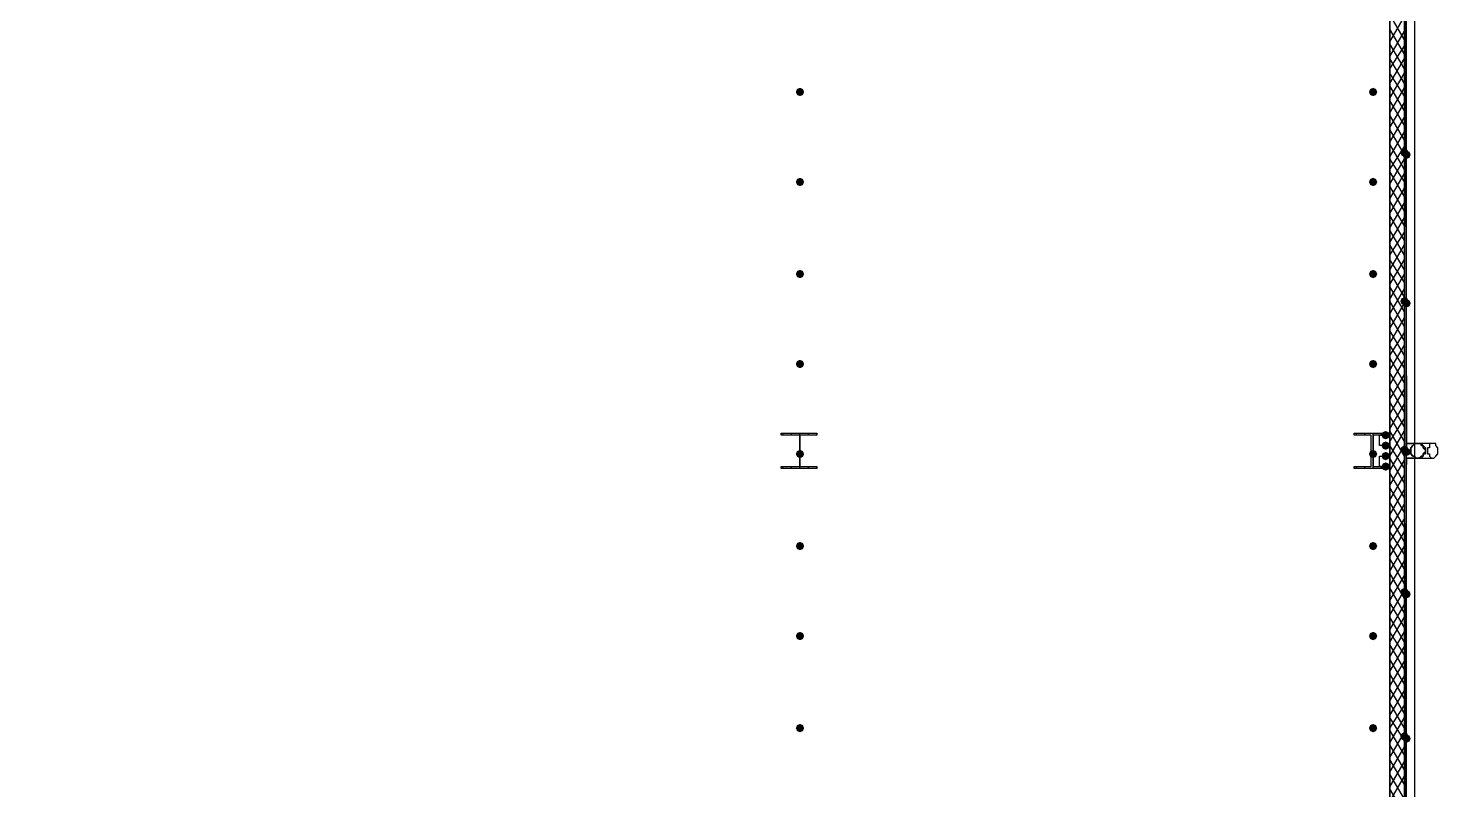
# Model space of a CAD drawing. Header units: millimetres. Extents: x 0 to 420, y 0 to 297.
# Drawn here: x 362.03 to 390.52, y 196.15 to 211.56 of the extents above; entities that cross this region are included whole.
import ezdxf

# ---------------------------------------------------------------- set-up
doc = ezdxf.new("R2010")
doc.units = ezdxf.units.MM
doc.layers.get('0').update_dxf_attribs({"linetype": 'CONTINUOUS'})

msp = doc.modelspace()

# ---------------------------------------------------------------- hatches: boundary and pattern name
at = {"true_color": 0x000007}
h = msp.add_hatch(color=0, dxfattribs=at)
h.paths.add_polyline_path([(389.932333, 221.064667), (389.89, 221.064667), (389.932333, 203.030667)], flags=0)
h.paths.add_polyline_path([(389.89, 221.064667), (389.932333, 203.030667), (389.89, 203.030667)], flags=0)
for points in [[(377.740333, 210.269667), (377.715463, 210.209871), (377.655667, 210.185), (377.595871, 210.209871), (377.571, 210.269667), (377.595871, 210.329462), (377.655667, 210.354333), (377.715462, 210.329463)], [(389.339667, 210.269667), (389.314796, 210.209871), (389.255, 210.185), (389.195204, 210.209871), (389.170333, 210.269667), (389.195204, 210.329462), (389.255, 210.354333), (389.314796, 210.329463)], [(377.740333, 208.449333), (377.715463, 208.389537), (377.655667, 208.364667), (377.595871, 208.389537), (377.571, 208.449333), (377.595871, 208.509129), (377.655667, 208.534), (377.715462, 208.509129)], [(389.339667, 208.449333), (389.314796, 208.389537), (389.255, 208.364667), (389.195204, 208.389537), (389.170333, 208.449333), (389.195204, 208.509129), (389.255, 208.534), (389.314796, 208.509129)], [(377.740333, 206.586667), (377.715463, 206.526871), (377.655667, 206.502), (377.595871, 206.526871), (377.571, 206.586667), (377.595871, 206.646462), (377.655667, 206.671333), (377.715462, 206.646463)], [(389.339667, 206.586667), (389.314796, 206.526871), (389.255, 206.502), (389.195204, 206.526871), (389.170333, 206.586667), (389.195204, 206.646462), (389.255, 206.671333), (389.314796, 206.646463)], [(377.740333, 204.766333), (377.715463, 204.706537), (377.655667, 204.681667), (377.595871, 204.706537), (377.571, 204.766333), (377.595871, 204.826129), (377.655667, 204.851), (377.715462, 204.826129)], [(389.339667, 204.766333), (389.314796, 204.706537), (389.255, 204.681667), (389.195204, 204.706537), (389.170333, 204.766333), (389.195204, 204.826129), (389.255, 204.851), (389.314796, 204.826129)], [(389.593667, 203.327), (389.568796, 203.267204), (389.509, 203.242333), (389.449204, 203.267204), (389.424333, 203.327), (389.449204, 203.386796), (389.509, 203.411667), (389.568796, 203.386796)], [(389.593667, 203.115333), (389.568796, 203.055537), (389.509, 203.030667), (389.449204, 203.055537), (389.424333, 203.115333), (389.449204, 203.175129), (389.509, 203.2), (389.568796, 203.175129)], [(377.740333, 202.946), (377.715463, 202.886204), (377.655667, 202.861333), (377.595871, 202.886204), (377.571, 202.946), (377.595871, 203.005796), (377.655667, 203.030667), (377.715462, 203.005796)], [(389.339667, 202.946), (389.314796, 202.886204), (389.255, 202.861333), (389.195204, 202.886204), (389.170333, 202.946), (389.195204, 203.005796), (389.255, 203.030667), (389.314796, 203.005796)], [(389.593667, 202.903667), (389.568796, 202.843871), (389.509, 202.819), (389.449204, 202.843871), (389.424333, 202.903667), (389.449204, 202.963462), (389.509, 202.988333), (389.568796, 202.963463)], [(389.593667, 202.692), (389.568796, 202.632204), (389.509, 202.607333), (389.449204, 202.632204), (389.424333, 202.692), (389.449204, 202.751796), (389.509, 202.776667), (389.568796, 202.751796)], [(377.740333, 201.083333), (377.715463, 201.023537), (377.655667, 200.998667), (377.595871, 201.023537), (377.571, 201.083333), (377.595871, 201.143129), (377.655667, 201.168), (377.715462, 201.143129)], [(389.339667, 201.083333), (389.314796, 201.023537), (389.255, 200.998667), (389.195204, 201.023537), (389.170333, 201.083333), (389.195204, 201.143129), (389.255, 201.168), (389.314796, 201.143129)], [(377.740333, 199.263), (377.715463, 199.203204), (377.655667, 199.178333), (377.595871, 199.203204), (377.571, 199.263), (377.595871, 199.322796), (377.655667, 199.347667), (377.715462, 199.322796)], [(389.339667, 199.263), (389.314796, 199.203204), (389.255, 199.178333), (389.195204, 199.203204), (389.170333, 199.263), (389.195204, 199.322796), (389.255, 199.347667), (389.314796, 199.322796)], [(377.740333, 197.400333), (377.715463, 197.340537), (377.655667, 197.315667), (377.595871, 197.340537), (377.571, 197.400333), (377.595871, 197.460129), (377.655667, 197.485), (377.715462, 197.460129)], [(389.339667, 197.400333), (389.314796, 197.340537), (389.255, 197.315667), (389.195204, 197.340537), (389.170333, 197.400333), (389.195204, 197.460129), (389.255, 197.485), (389.314796, 197.460129)]]:
    msp.add_hatch(color=0, dxfattribs=at).paths.add_polyline_path(points, flags=0)
at = {"true_color": 0x0000fe}
for points in [[(389.974667, 209.042), (389.949796, 208.982204), (389.89, 208.957333), (389.830204, 208.982204), (389.805333, 209.042), (389.830204, 209.101796), (389.89, 209.126667), (389.949796, 209.101796)], [(390.017, 208.999667), (389.992129, 208.939871), (389.932333, 208.915), (389.872538, 208.939871), (389.847667, 208.999667), (389.872537, 209.059462), (389.932333, 209.084333), (389.992129, 209.059463)], [(389.974667, 206.036333), (389.949796, 205.976537), (389.89, 205.951667), (389.830204, 205.976537), (389.805333, 206.036333), (389.830204, 206.096129), (389.89, 206.121), (389.949796, 206.096129)], [(390.017, 205.994), (389.992129, 205.934204), (389.932333, 205.909333), (389.872538, 205.934204), (389.847667, 205.994), (389.872537, 206.053796), (389.932333, 206.078667), (389.992129, 206.053796)], [(389.974667, 203.030667), (389.949796, 202.970871), (389.89, 202.946), (389.830204, 202.970871), (389.805333, 203.030667), (389.830204, 203.090462), (389.89, 203.115333), (389.949796, 203.090463)], [(390.017, 202.988333), (389.992129, 202.928537), (389.932333, 202.903667), (389.872538, 202.928537), (389.847667, 202.988333), (389.872537, 203.048129), (389.932333, 203.073), (389.992129, 203.048129)], [(389.974667, 200.152), (389.949796, 200.092204), (389.89, 200.067333), (389.830204, 200.092204), (389.805333, 200.152), (389.830204, 200.211796), (389.89, 200.236667), (389.949796, 200.211796)], [(390.017, 200.109667), (389.992129, 200.049871), (389.932333, 200.025), (389.872538, 200.049871), (389.847667, 200.109667), (389.872537, 200.169462), (389.932333, 200.194333), (389.992129, 200.169463)], [(389.974667, 197.231), (389.949796, 197.171204), (389.89, 197.146333), (389.830204, 197.171204), (389.805333, 197.231), (389.830204, 197.290796), (389.89, 197.315667), (389.949796, 197.290796)], [(390.017, 197.188667), (389.992129, 197.128871), (389.932333, 197.104), (389.872538, 197.128871), (389.847667, 197.188667), (389.872537, 197.248462), (389.932333, 197.273333), (389.992129, 197.248463)]]:
    msp.add_hatch(color=0, dxfattribs=at).paths.add_polyline_path(points, flags=0)
at = {"true_color": 0x000007}
h = msp.add_hatch(color=0, dxfattribs=at)
h.paths.add_polyline_path([(389.932333, 202.988333), (389.89, 202.988333), (389.932333, 185.631667)], flags=0)
h.paths.add_polyline_path([(389.89, 202.988333), (389.932333, 185.631667), (389.89, 185.631667)], flags=0)

# ---------------------------------------------------------------- linework, layer by layer
at = {"color": 0, "true_color": 0x000007}
for points in [[(104.309333, 103.589667), (390.101667, 103.589667), (390.101667, 221.276333), (104.309333, 221.276333)], [(389.932333, 221.064667), (389.89, 221.064667), (389.932333, 203.030667)], [(389.89, 221.064667), (389.932333, 203.030667), (389.89, 203.030667)], [(360.383667, 220.768333), (360.383667, 186.266667), (389.593667, 186.266667), (389.593667, 214.672333), (372.787333, 214.672333), (372.787333, 220.768333)], [(377.994333, 202.649667), (377.274667, 202.649667), (377.274667, 202.692), (377.655667, 202.692), (377.655667, 203.327), (377.274667, 203.327), (377.274667, 203.369333), (377.994333, 203.369333), (377.994333, 203.327), (377.655667, 203.327), (377.655667, 202.692), (377.994333, 202.692)], [(389.593667, 202.649667), (388.874, 202.649667), (388.874, 202.692), (389.212667, 202.692), (389.212667, 203.327), (388.874, 203.327), (388.874, 203.369333), (389.593667, 203.369333), (389.593667, 203.327), (389.255, 203.327), (389.255, 202.692), (389.593667, 202.692)], [(389.593667, 203.115333), (389.382, 203.115333), (389.382, 203.327), (389.593667, 203.327), (389.593667, 203.115333), (389.382, 203.115333), (389.382, 203.327), (389.593667, 203.327)], [(389.932333, 202.734333), (389.932333, 202.861333), (390.144, 202.861333), (390.186333, 202.861333), (390.228667, 202.861333), (390.271, 202.903667), (390.271, 202.946), (390.313333, 202.946), (390.313333, 202.988333), (390.313333, 203.030667), (390.313333, 203.073), (390.271, 203.115333), (390.228667, 203.157667), (390.186333, 203.157667), (390.144, 203.157667), (389.932333, 203.157667), (389.932333, 203.284667), (389.932333, 203.157667), (390.144, 203.157667), (390.186333, 203.157667), (390.228667, 203.157667), (390.228667, 203.115333), (390.271, 203.115333), (390.271, 203.073), (390.313333, 203.030667), (390.313333, 202.988333), (390.271, 202.946), (390.271, 202.903667), (390.228667, 202.903667), (390.186333, 202.861333), (390.144, 202.861333), (389.932333, 202.861333), (389.932333, 202.734333), (389.932333, 202.861333), (390.144, 202.861333), (390.186333, 202.861333), (390.228667, 202.861333), (390.271, 202.903667), (390.271, 202.946), (390.313333, 202.946), (390.313333, 202.988333), (390.313333, 203.030667), (390.313333, 203.073), (390.271, 203.115333), (390.228667, 203.157667), (390.186333, 203.157667), (390.144, 203.157667), (389.932333, 203.157667), (389.932333, 203.284667), (389.932333, 203.157667), (390.144, 203.157667), (390.186333, 203.157667), (390.228667, 203.157667), (390.228667, 203.115333), (390.271, 203.115333), (390.271, 203.073), (390.313333, 203.030667), (390.313333, 202.988333), (390.271, 202.946), (390.271, 202.903667), (390.228667, 202.903667), (390.186333, 202.861333), (390.144, 202.861333), (389.932333, 202.861333), (389.932333, 202.734333), (389.932333, 202.861333), (390.144, 202.861333), (390.186333, 202.861333), (390.228667, 202.903667), (390.271, 202.903667), (390.271, 202.946), (390.313333, 202.988333), (390.313333, 203.030667), (390.271, 203.073), (390.271, 203.115333), (390.228667, 203.115333), (390.228667, 203.157667), (390.186333, 203.157667), (390.144, 203.157667), (389.932333, 203.157667), (389.932333, 203.284667), (389.932333, 203.157667), (390.144, 203.157667), (390.186333, 203.157667), (390.228667, 203.157667), (390.271, 203.115333), (390.313333, 203.073), (390.313333, 203.030667), (390.313333, 202.988333), (390.313333, 202.946), (390.271, 202.946), (390.271, 202.903667), (390.228667, 202.861333), (390.186333, 202.861333), (390.144, 202.861333), (389.932333, 202.861333)], [(390.144, 202.861333), (390.101667, 202.861333), (390.101667, 202.903667), (390.059333, 202.903667), (390.017, 202.946), (390.017, 202.988333), (390.017, 203.030667), (390.017, 203.073), (390.059333, 203.115333), (390.101667, 203.157667), (390.144, 203.157667), (390.186333, 203.157667), (390.228667, 203.157667), (390.228667, 203.115333), (390.271, 203.115333), (390.271, 203.073), (390.313333, 203.030667), (390.313333, 202.988333), (390.271, 202.946), (390.271, 202.903667), (390.228667, 202.903667), (390.186333, 202.861333), (390.144, 202.861333), (390.186333, 202.861333), (390.228667, 202.903667), (390.271, 202.903667), (390.271, 202.946), (390.313333, 202.988333), (390.313333, 203.030667), (390.271, 203.073), (390.271, 203.115333), (390.228667, 203.115333), (390.228667, 203.157667), (390.186333, 203.157667), (390.144, 203.157667), (390.101667, 203.157667), (390.059333, 203.115333), (390.017, 203.073), (390.017, 203.030667), (390.017, 202.988333), (390.017, 202.946), (390.059333, 202.903667), (390.101667, 202.903667), (390.101667, 202.861333)], [(390.144, 203.157667), (390.101667, 203.157667), (390.059333, 203.115333), (390.017, 203.073), (390.017, 203.030667), (390.017, 202.988333), (390.017, 202.946), (390.059333, 202.903667), (390.101667, 202.903667), (390.101667, 202.861333), (390.144, 202.861333), (390.186333, 202.861333), (390.228667, 202.903667), (390.271, 202.903667), (390.271, 202.946), (390.313333, 202.988333), (390.313333, 203.030667), (390.271, 203.073), (390.271, 203.115333), (390.228667, 203.115333), (390.228667, 203.157667), (390.186333, 203.157667)], [(390.482667, 202.861333), (390.525, 202.903667), (390.567333, 202.946), (390.567333, 202.988333), (390.567333, 203.030667), (390.567333, 203.073), (390.525, 203.115333), (390.525, 203.157667), (390.482667, 203.157667), (390.440333, 203.157667), (390.398, 203.157667), (390.398, 203.115333), (390.398, 203.073), (390.355667, 203.073), (390.355667, 203.030667), (390.355667, 202.988333), (390.355667, 202.946), (390.398, 202.946), (390.398, 202.903667), (390.440333, 202.861333)], [(389.593667, 202.692), (389.382, 202.692), (389.382, 202.903667), (389.593667, 202.903667), (389.593667, 202.692), (389.382, 202.692), (389.382, 202.903667), (389.593667, 202.903667)], [(389.932333, 202.988333), (389.89, 202.988333), (389.932333, 185.631667)], [(389.89, 202.988333), (389.932333, 185.631667), (389.89, 185.631667)], [(389.89, 202.988333), (389.89, 185.631667), (389.932333, 185.631667), (389.932333, 202.988333)], [(389.89, 202.988333), (389.89, 185.631667), (389.932333, 185.631667), (389.932333, 202.988333)]]:
    msp.add_lwpolyline(points, close=True, dxfattribs=at)
for points in [[(389.89, 221.064667), (389.89, 203.030667), (389.89, 221.064667), (389.932333, 203.030667)], [(389.89, 221.064667), (389.89, 203.030667), (389.932333, 203.030667)], [(389.89, 221.064667), (389.89, 203.030667), (389.932333, 203.030667)], [(389.89, 165.777333), (389.89, 221.064667)], [(389.932333, 203.030667), (389.932333, 221.064667)], [(389.932333, 203.030667), (389.932333, 221.064667)], [(389.593667, 214.672333), (389.593667, 186.266667)], [(389.89, 211.328), (389.593667, 211.836)], [(389.593667, 211.285667), (389.89, 211.793667)], [(389.89, 211.031667), (389.593667, 211.539667)], [(389.593667, 210.989333), (389.89, 211.497333)], [(389.89, 210.735333), (389.593667, 211.243333)], [(389.593667, 210.735333), (389.89, 211.201)], [(389.593667, 210.439), (389.89, 210.947)], [(389.89, 210.439), (389.593667, 210.947)], [(389.593667, 210.142667), (389.89, 210.650667)], [(389.89, 210.185), (389.593667, 210.650667)], [(389.89, 209.888667), (389.593667, 210.396667)], [(389.593667, 209.846333), (389.89, 210.354333)], [(389.89, 209.592333), (389.593667, 210.100333)], [(389.593667, 209.55), (389.89, 210.058)], [(389.89, 209.296), (389.593667, 209.804)], [(389.593667, 209.253667), (389.89, 209.761667)], [(389.89, 208.999667), (389.593667, 209.507667)], [(389.593667, 208.957333), (389.89, 209.465333)], [(389.89, 208.703333), (389.593667, 209.211333)], [(389.593667, 208.703333), (389.89, 209.169)], [(389.593667, 208.407), (389.89, 208.915)], [(389.89, 208.449333), (389.593667, 208.915)], [(389.89, 208.153), (389.593667, 208.661)], [(389.593667, 208.110667), (389.89, 208.618667)], [(389.89, 207.856667), (389.593667, 208.364667)], [(389.593667, 207.814333), (389.89, 208.322333)], [(389.89, 207.560333), (389.593667, 208.068333)], [(389.593667, 207.518), (389.89, 208.026)], [(389.89, 207.264), (389.593667, 207.772)], [(389.593667, 207.221667), (389.89, 207.729667)], [(389.89, 206.967667), (389.593667, 207.475667)], [(389.593667, 206.967667), (389.89, 207.433333)], [(389.593667, 206.671333), (389.89, 207.179333)], [(389.89, 206.671333), (389.593667, 207.179333)], [(389.593667, 206.375), (389.89, 206.883)], [(389.89, 206.417333), (389.593667, 206.883)], [(389.89, 206.121), (389.593667, 206.629)], [(389.593667, 206.078667), (389.89, 206.586667)], [(389.89, 205.824667), (389.593667, 206.332667)], [(389.593667, 205.782333), (389.89, 206.290333)], [(389.89, 205.528333), (389.593667, 206.036333)], [(389.593667, 205.486), (389.89, 205.994)], [(389.89, 205.232), (389.593667, 205.74)], [(389.593667, 205.189667), (389.89, 205.697667)], [(389.89, 204.935667), (389.593667, 205.443667)], [(389.593667, 204.935667), (389.89, 205.401333)], [(389.593667, 204.639333), (389.89, 205.147333)], [(389.89, 204.681667), (389.593667, 205.147333)], [(389.89, 204.385333), (389.593667, 204.893333)], [(389.593667, 204.343), (389.89, 204.851)], [(389.89, 204.089), (389.593667, 204.597)], [(389.593667, 204.046667), (389.89, 204.554667)], [(389.89, 203.792667), (389.593667, 204.300667)], [(389.593667, 203.750333), (389.89, 204.258333)], [(389.89, 203.496333), (389.593667, 204.004333)], [(389.593667, 203.454), (389.89, 203.962)], [(389.89, 203.2), (389.593667, 203.708)], [(389.593667, 203.2), (389.89, 203.665667)], [(377.317, 203.327), (377.317, 203.369333)], [(377.486333, 203.327), (377.486333, 203.369333)], [(377.655667, 202.649667), (377.655667, 203.369333)], [(377.825, 203.327), (377.825, 203.369333)], [(377.994333, 203.327), (377.994333, 203.369333)], [(388.916333, 203.327), (388.916333, 203.369333)], [(389.085667, 203.327), (389.085667, 203.369333)], [(389.255, 202.649667), (389.255, 203.369333)], [(389.424333, 203.327), (389.424333, 203.369333)], [(389.593667, 202.903667), (389.89, 203.411667)], [(389.89, 202.903667), (389.593667, 203.411667)], [(389.593667, 203.327), (389.593667, 203.369333)], [(390.482667, 203.157667), (390.144, 203.157667)], [(389.593667, 202.607333), (389.89, 203.115333)], [(389.89, 202.649667), (389.593667, 203.115333)], [(389.89, 202.353333), (389.593667, 202.861333)], [(389.89, 202.988333), (389.89, 185.631667), (389.89, 202.988333), (389.932333, 185.631667)], [(390.144, 202.861333), (390.482667, 202.861333)], [(377.317, 202.649667), (377.317, 202.692)], [(377.486333, 202.649667), (377.486333, 202.692)], [(377.825, 202.649667), (377.825, 202.692)], [(377.994333, 202.649667), (377.994333, 202.692)], [(388.916333, 202.649667), (388.916333, 202.692)], [(389.085667, 202.649667), (389.085667, 202.692)], [(389.424333, 202.649667), (389.424333, 202.692)], [(389.593667, 202.311), (389.89, 202.819)], [(389.593667, 202.649667), (389.593667, 202.692)], [(389.89, 202.057), (389.593667, 202.565)], [(389.593667, 202.014667), (389.89, 202.522667)], [(389.89, 201.760667), (389.593667, 202.268667)], [(389.593667, 201.718333), (389.89, 202.226333)], [(389.89, 201.464333), (389.593667, 201.972333)], [(389.593667, 201.422), (389.89, 201.93)], [(389.89, 201.168), (389.593667, 201.676)], [(389.593667, 201.168), (389.89, 201.633667)], [(389.593667, 200.871667), (389.89, 201.379667)], [(389.89, 200.914), (389.593667, 201.379667)], [(389.89, 200.617667), (389.593667, 201.125667)], [(389.593667, 200.575333), (389.89, 201.083333)], [(389.89, 200.321333), (389.593667, 200.829333)], [(389.593667, 200.279), (389.89, 200.787)], [(389.89, 200.025), (389.593667, 200.533)], [(389.593667, 199.982667), (389.89, 200.490667)], [(389.89, 199.728667), (389.593667, 200.236667)], [(389.593667, 199.686333), (389.89, 200.194333)], [(389.89, 199.432333), (389.593667, 199.940333)], [(389.593667, 199.39), (389.89, 199.898)], [(389.593667, 199.136), (389.89, 199.644)], [(389.89, 199.136), (389.593667, 199.644)], [(389.593667, 198.839667), (389.89, 199.347667)], [(389.89, 198.882), (389.593667, 199.347667)], [(389.89, 198.585667), (389.593667, 199.093667)], [(389.593667, 198.543333), (389.89, 199.051333)], [(389.89, 198.289333), (389.593667, 198.797333)], [(389.593667, 198.247), (389.89, 198.755)], [(389.89, 197.993), (389.593667, 198.501)], [(389.593667, 197.950667), (389.89, 198.458667)], [(389.89, 197.696667), (389.593667, 198.204667)], [(389.593667, 197.654333), (389.89, 198.162333)], [(389.89, 197.400333), (389.593667, 197.908333)], [(389.593667, 197.400333), (389.89, 197.866)], [(389.593667, 197.104), (389.89, 197.612)], [(389.89, 197.146333), (389.593667, 197.612)], [(389.89, 196.85), (389.593667, 197.358)], [(389.593667, 196.807667), (389.89, 197.315667)], [(389.89, 196.553667), (389.593667, 197.061667)], [(389.593667, 196.511333), (389.89, 197.019333)], [(389.89, 196.257333), (389.593667, 196.765333)], [(389.593667, 196.215), (389.89, 196.723)], [(389.89, 195.961), (389.593667, 196.469)], [(389.593667, 195.918667), (389.89, 196.426667)], [(389.89, 195.664667), (389.593667, 196.172667)]]:
    msp.add_lwpolyline(points, dxfattribs=at)

doc.saveas('drawing.dxf')
